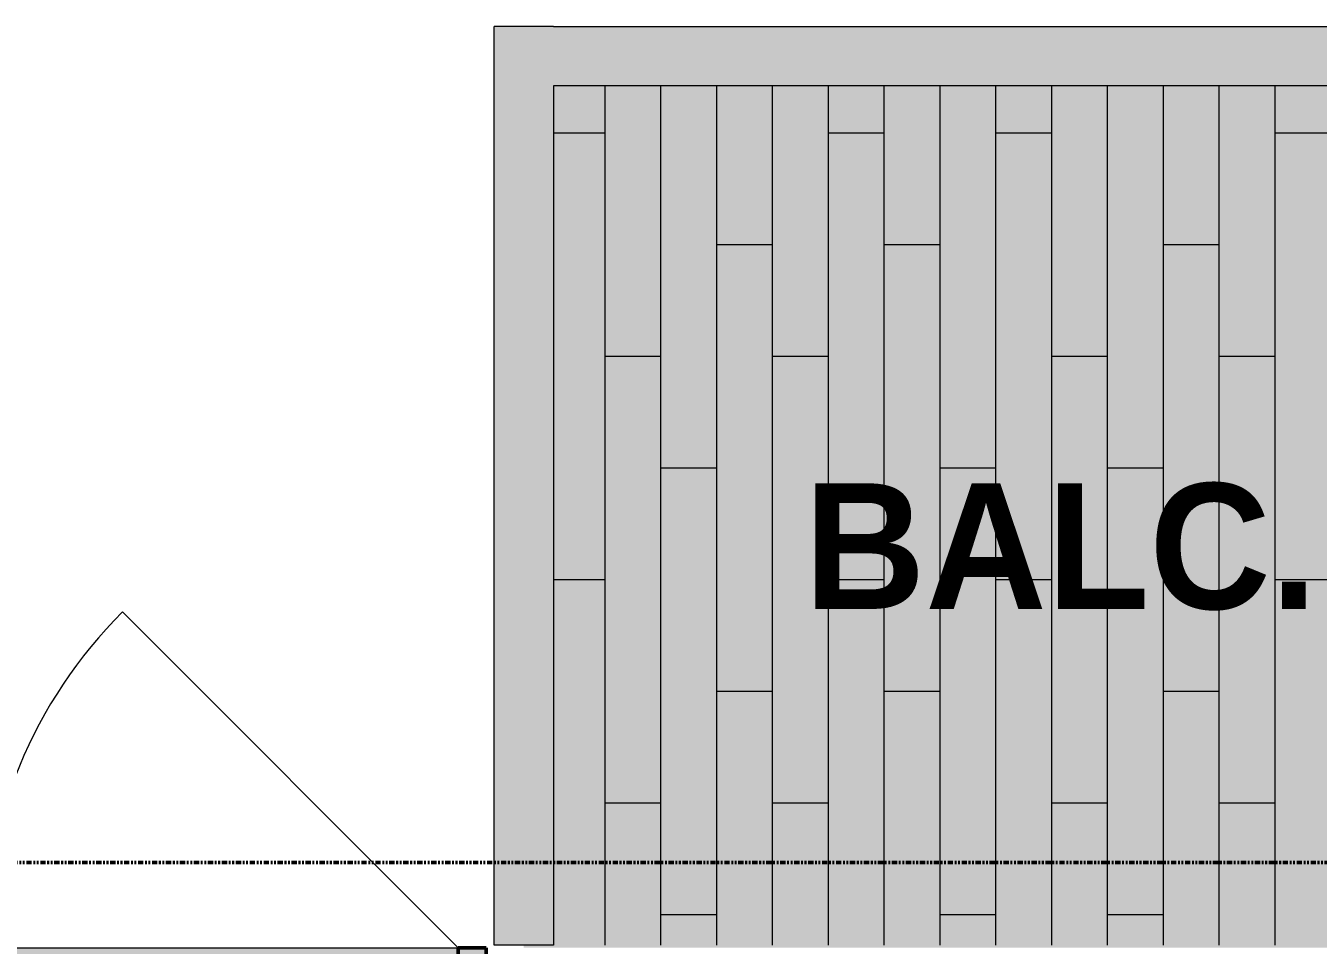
# Model space of a CAD drawing. Header units: inches. Extents: x -4218 to -1814, y 9706 to 12426.
# Drawn here: x -3093.5 to -3000.9, y 12118.8 to 12184.6 of the extents above; entities that cross this region are included whole.
import ezdxf

# ---------------------------------------------------------------- set-up
doc = ezdxf.new("R2010")
doc.units = ezdxf.units.IN
doc.header["$MEASUREMENT"] = 0
doc.linetypes.add('Aligning Line 1_8_', pattern=[0.25, 0.125, -0.125])
doc.linetypes.add('Double Dash 3_8_', pattern=[1, 0.375, -0.125, 0.125, -0.125, 0.125, -0.125])
for name, color, linetype, lineweight in [('0-1', 7, 'Continuous', 5), ('0-3', 7, 'Continuous', 9), ('0-4', 147, 'Aligning Line 1_8_', 9), ('A-ANNO-DIMS', 211, 'Continuous', 9), ('A-ANNO-DIMS-96', 211, 'Continuous', 9), ('A-AREA-IDEN', 2, 'Continuous', 9), ('A-FLOR-PATT-1', 252, 'Continuous', 9), ('A-GLAZ-1', 255, 'Continuous', 13), ('A-GLAZ-2', 10, 'Continuous', 13), ('A-GLAZ-3', 250, 'Continuous', 50), ('A-GLAZ-4', 135, 'Continuous', 13), ('A-WALL-3', 10, 'Continuous', 13), ('A-WALL-5', 254, 'Continuous', 5), ('C-PROP-LINE-1', 250, 'Double Dash 3_8_', 50)]:
    doc.layers.add(name, color=color, linetype=linetype, lineweight=lineweight)
doc.layers.add('A-AREA-PATT-1', color=7, linetype='Continuous', lineweight=9, transparency=1)
doc.styles.add('Century Gothic', font='ufonts.com_century-gothic.ttf', dxfattribs={"height": 9})
doc.styles.add('Century Gothic_B', font='GOTHICB.TTF', dxfattribs={"height": 9})
doc.dimstyles.new('OD__1_8__Tol__', dxfattribs={"dimscale": 12, "dimtxt": 9.397514, "dimasz": 1, "dimexe": 0.75, "dimexo": 0.5, "dimgap": 0.125, "dimtad": 1, "dimdec": 3, "dimrnd": 0.125, "dimzin": 3, "dimdsep": 46, "dimlunit": 4, "dimtxsty": 'Century Gothic', "dimblk1": 'OBLIQUE', "dimblk2": 'OBLIQUE', "dimsah": 1, "dimcen": 0.09, "dimdle": 0.75, "dimazin": 0, "dimtfac": 1, "dimtdec": 4, "dimtix": 1, "dimtmove": 0, "dimatfit": 3, "dimfxl": 1, "dimtvp": 1, "dimtfill": 1, "dimfrac": 2, "dimtolj": 1, "dimtzin": 0, "dimarcsym": 2})

# ---------------------------------------------------------------- blocks, each defined once
blk = doc.blocks.new('_THE_ WINDOW _ DOOR - Window - 3rd Floor-2480463-FLOOR PLAN - 3RD FLOOR')
at = {"layer": 'A-GLAZ-1'}
h = blk.add_hatch(color=256, dxfattribs=at)
h.paths.add_polyline_path([(18.47, -1.563), (19.012, -1.563), (19.012, 4.437), (17.012, 4.437), (17.012, -1.563), (18.458, -1.563)], flags=0)
h.paths.add_polyline_path([(-19.013, -1.563), (-17.013, -1.563), (-17.013, 4.437), (-19.013, 4.437), (-19.013, 0.066)], flags=0)
h = blk.add_hatch(color=256, dxfattribs=at)
h.paths.add_polyline_path([(-17.013, -1.563), (17.012, -1.563), (17.012, 1.437), (-17.013, 1.437), (-17.013, 0.066)], flags=0)
h.paths.add_polyline_path([(-17.013, 2.437), (17.012, 2.437), (17.012, 4.437), (-17.013, 4.437), (-17.013, 4.342)], flags=0)
at = {"layer": 'A-GLAZ-2'}
blk.add_hatch(color=256, dxfattribs=at).paths.add_polyline_path([(14.249, 1.437), (17.012, 1.437), (17.012, 2.437), (-17.013, 2.437), (-17.013, 1.437), (11.208, 1.437)], flags=0)
at = {"layer": 'A-GLAZ-4'}
for points in [[(-2.635, -3.361), (19.012, -3.329), (19.012, -3.236), (-19.013, -3.273), (-19.013, -3.361), (-6.855, -3.361)], [(-19.013, -3.486), (19.012, -3.45), (19.012, -3.361), (-19.013, -3.393), (-19.013, -3.482)]]:
    blk.add_hatch(color=256, dxfattribs=at).paths.add_polyline_path(points, flags=0)
at = {"layer": 'A-GLAZ-2'}
for p, q in [((-7.047, 28.497), (17.012, 4.437)), ((-17.013, 4.437), (17.012, 4.437)), ((17.012, -1.563), (-17.013, -1.563)), ((19.012, -3.236), (-19.013, -3.236)), ((-19.013, -3.486), (19.012, -3.486))]:
    blk.add_line(p, q, dxfattribs=at)
blk.add_arc((17.012, 4.437), 34.025, 135, 180, dxfattribs=at)
at = {"layer": 'A-GLAZ-3'}
for p, q in [((-17.013, 4.437), (-19.013, 4.437)), ((-19.013, 4.437), (-19.013, -1.563)), ((-17.013, -1.563), (-17.013, 4.437)), ((19.012, 4.437), (17.012, 4.437)), ((17.012, 4.437), (17.012, -1.563)), ((19.012, -1.563), (19.012, 4.437)), ((17.012, 2.437), (-17.013, 2.437)), ((-17.013, 2.437), (-17.013, 1.437)), ((17.012, 1.437), (17.012, 2.437)), ((-17.013, 1.437), (17.012, 1.437)), ((-19.013, -1.563), (-17.013, -1.563)), ((17.012, -1.563), (19.012, -1.563))]:
    blk.add_line(p, q, dxfattribs=at)
blk = doc.blocks.new('Family - ___-1878357-FLOOR PLAN - 3RD FLOOR')
at = {"layer": 'C-PROP-LINE-1'}
blk.add_line((-3869.448, 12124.69), (-1910.908, 12124.69), dxfattribs=at)
blk = doc.blocks.new('CTR - 1st Phase - Shell_rvt-1-FLOOR PLAN - 3RD FLOOR')
at = {"layer": 'A-AREA-PATT-1'}
for points in [[(-2976.028, 12118.777), (-2949.374, 12118.777), (-2949.374, 12180.339), (-3055.699, 12180.339), (-3055.699, 12118.777), (-2983.027, 12118.777)], [(-2964.045, 12118.589), (-2947.249, 12118.589), (-2947.249, 12118.777), (-3057.824, 12118.777), (-3057.824, 12118.589), (-2965.212, 12118.589)]]:
    blk.add_hatch(color=256, dxfattribs=at).paths.add_polyline_path(points, flags=0)
at = {"layer": 'A-FLOR-PATT-1'}
h = blk.add_hatch(dxfattribs=at)
h.set_pattern_fill('FP_8', color=256, style=0, pattern_type=2)
h.set_pattern_definition([(90, (20928.003, -8535.066), (-4, 2e-16), []), (180, (20928.003, -8535.066), (-8, -8), [4, -28]), (180, (20924.003, -8519.066), (-8, -8), [4, -28])])
h.paths.add_polyline_path([(-2976.028, 12118.777), (-2949.374, 12118.777), (-2949.374, 12180.339), (-3055.699, 12180.339), (-3055.699, 12118.777), (-2983.027, 12118.777)], flags=0)
at = {"layer": 'A-WALL-5'}
for points in [[(-3059.199, 12118.777), (-3055.699, 12118.777), (-3055.699, 12184.589), (-3059.949, 12184.589), (-3059.949, 12118.777)], [(-2949.374, 12180.339), (-2949.374, 12184.589), (-3055.699, 12184.589), (-3055.699, 12180.339), (-2991.46, 12180.339)]]:
    blk.add_hatch(color=256, dxfattribs=at).paths.add_polyline_path(points, flags=0)
at = {"layer": 'A-WALL-3'}
for p, q in [((-3059.949, 12118.777), (-3059.949, 12184.589)), ((-3055.699, 12184.589), (-3059.949, 12184.589)), ((-3055.699, 12184.589), (-2949.374, 12184.589)), ((-2949.374, 12180.339), (-3055.699, 12180.339)), ((-3055.699, 12180.339), (-3055.699, 12118.777)), ((-3055.699, 12118.777), (-3059.949, 12118.777))]:
    blk.add_line(p, q, dxfattribs=at)
at = {"layer": '0-3'}
blk.add_blockref('_THE_ WINDOW _ DOOR - Window - 3rd Floor-2480463-FLOOR PLAN - 3RD FLOOR', (-3079.524, 12114.152), dxfattribs=at)
at = {"layer": '0-4'}
blk.add_blockref('Family - ___-1878357-FLOOR PLAN - 3RD FLOOR', (0, 0), dxfattribs=at)
blk = doc.blocks.new('DIMBLOCK3-FLOOR PLAN - 3RD FLOOR')
at = {"layer": 'A-ANNO-DIMS-96'}
for p, q in [((-3137.124, 12116.339), (-3137.124, 12244.857)), ((-2935.524, 12116.339), (-2935.524, 12244.857)), ((-3137.124, 12235.857), (-2935.524, 12235.857)), ((-3137.124, 12235.857), (-3137.124, 12116.339)), ((-2935.524, 12235.857), (-2935.524, 12116.339))]:
    blk.add_line(p, q, dxfattribs=at)
at = {"layer": 'A-ANNO-DIMS-96', "lineweight": 50}
for p, q in [((-3137.124, 12235.857), (-3131.124, 12241.857)), ((-2935.524, 12235.857), (-2929.524, 12241.857)), ((-3137.124, 12235.857), (-3143.124, 12229.857)), ((-2935.524, 12235.857), (-2941.524, 12229.857))]:
    blk.add_line(p, q, dxfattribs=at)
at = {"layer": 'A-ANNO-DIMS-96', "color": 0, "insert": (-3067.052, 12248.893), "char_height": 9, "width": 73.74811, "attachment_point": 1, "line_spacing_factor": 0.984502, "style": 'Century Gothic', "bg_fill": 3, "box_fill_scale": 1.25, "bg_fill_color": 256, "bg_fill_true_color": 13158600, "bg_fill_transparency": 0}
blk.add_mtext('16\' - 9 5/8"', dxfattribs=at)
blk = doc.blocks.new('_Oblique')
at = {"color": 0, "linetype": 'ByBlock', "lineweight": -2}
blk.add_line((-0.5, -0.5), (0.5, 0.5), dxfattribs=at)

msp = doc.modelspace()

# ---------------------------------------------------------------- block references
at = {"layer": '0-1'}
msp.add_blockref('CTR - 1st Phase - Shell_rvt-1-FLOOR PLAN - 3RD FLOOR', (0, 0), dxfattribs=at)

# ---------------------------------------------------------------- texts
at = {"layer": 'A-AREA-IDEN', "insert": (-3037.73895, 12151.86491), "char_height": 9, "width": 43.632, "attachment_point": 1, "style": 'Century Gothic_B'}
msp.add_mtext('BALC.', dxfattribs=at)

# ---------------------------------------------------------------- next in the draw order: dimensions: what is measured, and where the dimension line sits
at = {"layer": 'A-ANNO-DIMS'}
dim = msp.add_linear_dim(base=(-2935.52374, 12235.85696), p1=(-3137.12374, 12110.3394), p2=(-2935.52374, 12110.3394), dimstyle='OD__1_8__Tol__', override={"dimpost": '<>', "dimfxl": 201.6}, dxfattribs=at)
dim.commit()
dim.dimension.update_dxf_attribs({"geometry": 'DIMBLOCK3-FLOOR PLAN - 3RD FLOOR', "text_midpoint": (-3036.32374, 12242.58198)})

doc.saveas('drawing.dxf')
